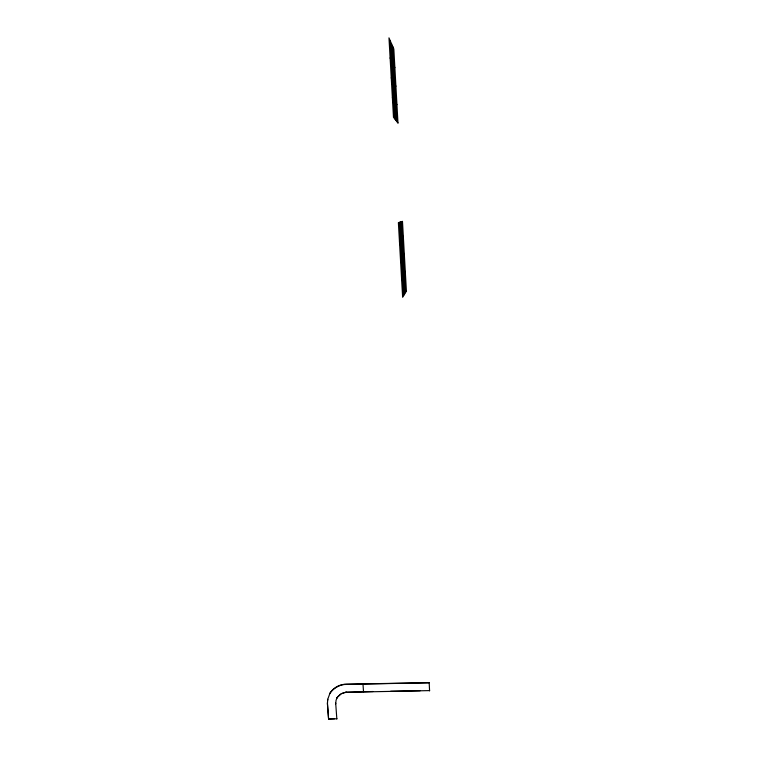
<?xml version="1.0" encoding="UTF-8"?>
<svg xmlns="http://www.w3.org/2000/svg" width="757" height="757" viewBox="0 0 757 757"><rect width="100%" height="100%" fill="white"/><g stroke="black" fill="none" stroke-linecap="round" stroke-linejoin="round"><path stroke-width="1.14" d="M336.912 718.734L328.595 719.15L327.44 703.896L327.724 699.288L327.526 700.859M335.72 703.887L336.051 700.301L337.234 697.405L336.78 698.238M340.451 694.254L337.679 696.904L341.284 693.743L346.044 692.286L429.607 690.602M429.172 682.738L346.413 684.423C339.884 684.129 332.72 688.756 329.92 693.346C333.307 687.611 339.902 684.224 346.479 684.139L429.172 682.738L429.588 690.895M363.511 691.671L362.972 683.864M327.649 699.582L329.92 693.346M346.044 692.286L372.955 691.519M345.041 692.428L346.11 692.002M344.057 692.636L341.284 693.743M335.692 703.139L336.837 719.036M328.595 719.15L327.393 702.733M337.158 697.699L337.754 696.61M401.589 278.803L405.43 273.826M400.519 260.219L404.446 256.443M399.459 241.511L403.462 238.947M390.659 691.236L420.163 690.753M328.67 718.847L334.556 718.762M392.372 97.644L396.952 104.674M391.246 77.848L395.911 86.241M390.11 57.92L394.87 67.676M392.675 46.357L396.914 121.65M391.483 43.622L395.807 120.249M401.503 221.659L405.506 292.571M390.252 40.783L394.671 118.802M400.5 221.99L404.579 294.085M399.459 222.321L403.623 295.656M406.405 291.104L402.639 297.274L398.381 222.672L402.478 221.347L406.405 291.104M403.103 281.774L402.601 282.465L402.081 273.173L402.582 272.558L403.103 281.774M404.068 280.44L403.585 281.112L403.065 271.981L403.557 271.385L404.068 280.44M405.004 279.163L404.531 279.806L404.02 270.817L404.503 270.249L405.004 279.163M402.071 263.606L401.56 264.146L401.03 254.797L401.551 254.333L402.071 263.606M403.055 262.584L402.563 263.095L402.043 253.907L402.544 253.463L403.055 262.584M404.011 261.591L403.528 262.092L403.017 253.046L403.5 252.62L404.011 261.591M401.04 245.325L400.51 245.703L399.98 236.298L400.51 235.995L401.04 245.325M402.043 244.606L401.532 244.975L401.011 235.72L401.522 235.427L402.043 244.606M403.008 243.905L402.525 244.256L402.005 235.162L402.506 234.878L403.008 243.905M397.974 123.003L393.489 117.307L388.975 37.85L393.829 49.006L397.974 123.003M394.151 104.844L393.555 103.964L392.997 94.086L393.602 95.051L394.151 104.844M395.296 106.538L394.719 105.687L394.17 95.969L394.757 96.905L395.296 106.538M396.413 108.166L395.315 97.804L396.413 108.166M393.063 85.532L392.448 84.472L391.88 74.517L392.505 75.672L393.063 85.532M394.227 87.557L393.64 86.535L393.091 76.76L393.687 77.867L394.227 87.557M395.362 89.515L394.246 78.927L395.362 89.515M391.956 66.086L391.341 64.847L390.763 54.826L391.397 56.16L391.956 66.086M393.148 68.452L391.994 57.418L393.148 68.452M394.302 70.742L393.176 59.926L394.302 70.742"/></g></svg>
